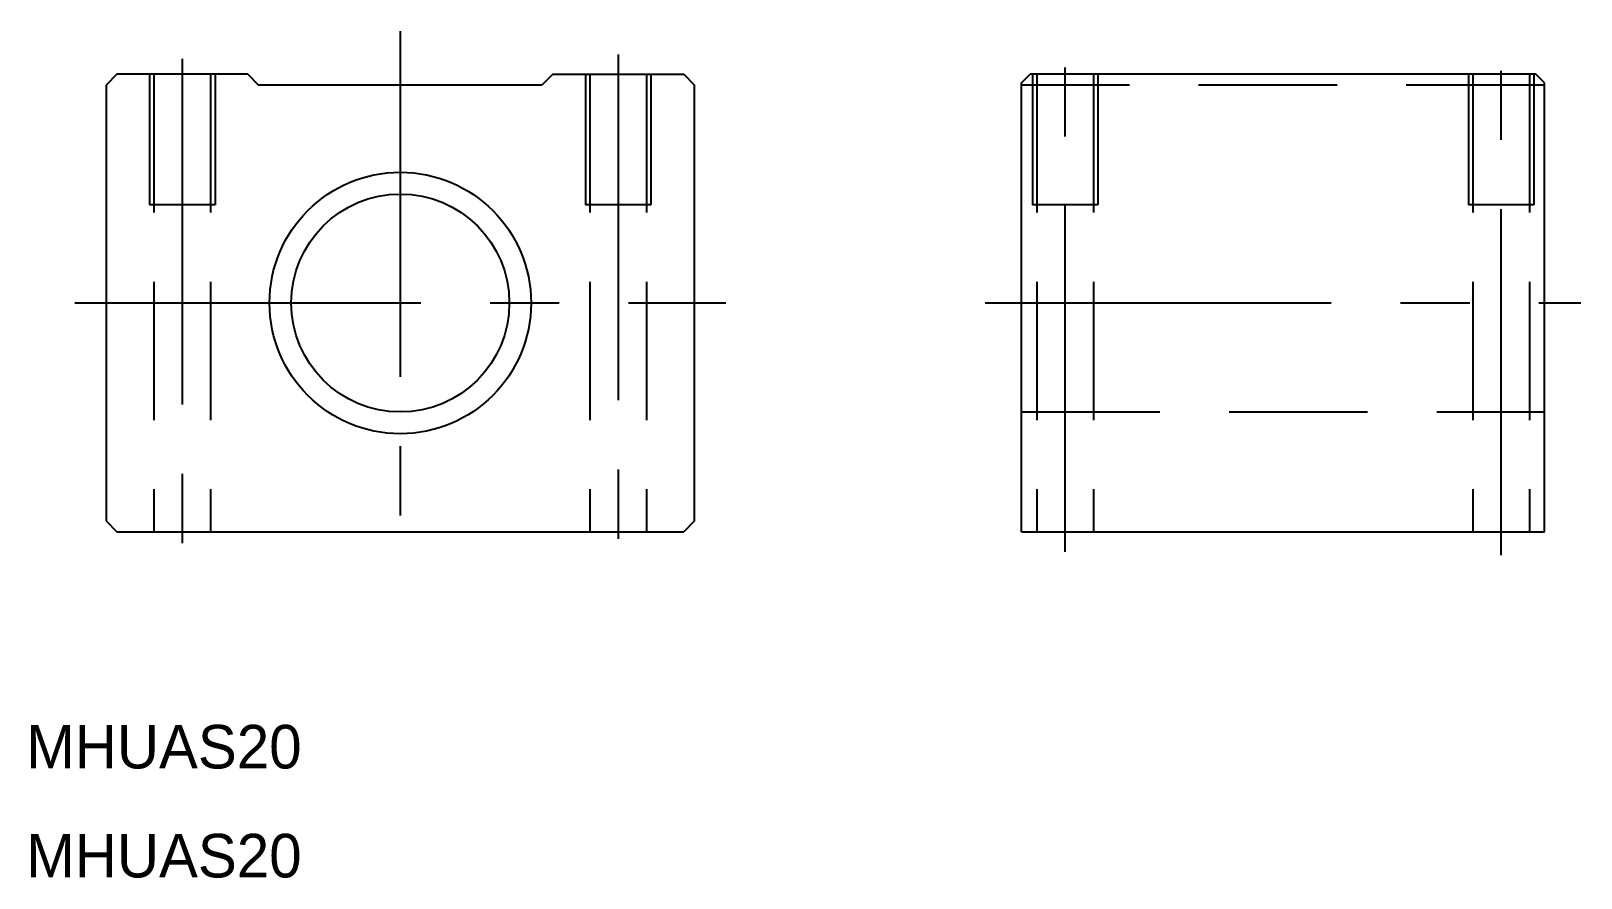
# Model space of a CAD drawing. Extents: x 23 to 165, y 130 to 208.
import ezdxf

# ---------------------------------------------------------------- set-up
doc = ezdxf.new("R2010")
doc.units = 0
doc.linetypes.add('CENTER', pattern=[50.8, 31.75, -6.35, 6.35, -6.35])
doc.linetypes.add('DASHED', pattern=[19.05, 12.7, -6.35])
doc.layers.get('0').update_dxf_attribs({"linetype": 'CONTINUOUS'})
doc.layers.add('CENTER', color=1, linetype='CENTER')

msp = doc.modelspace()

# ---------------------------------------------------------------- linework, layer by layer
for p, q in [((30.83, 204.14), (29.83, 203.14)), ((42.83, 204.14), (30.83, 204.14)), ((42.83, 204.14), (43.83, 203.14)), ((70.83, 204.14), (69.83, 203.14)), ((70.83, 204.14), (82.83, 204.14)), ((82.83, 204.14), (83.83, 203.14)), ((113.83, 203.34), (114.63, 204.14)), ((161.03, 204.14), (114.63, 204.14)), ((161.83, 203.34), (161.03, 204.14)), ((29.83, 203.14), (29.83, 163.14)), ((69.83, 203.14), (43.83, 203.14)), ((83.83, 163.14), (83.83, 203.14)), ((113.83, 162.14), (113.83, 203.34)), ((161.83, 162.14), (161.83, 203.34)), ((29.83, 163.14), (30.83, 162.14)), ((30.83, 162.14), (82.83, 162.14)), ((83.83, 163.14), (82.83, 162.14)), ((113.83, 162.14), (161.83, 162.14))]:
    msp.add_line(p, q)
at = {"color": 3, "linetype": 'DASHED'}
for p, q in [((33.83, 204.14), (33.83, 192.14)), ((34.23, 204.14), (34.23, 162.14)), ((39.43, 204.14), (39.43, 162.14)), ((39.83, 204.14), (39.83, 192.14)), ((73.83, 204.14), (73.83, 192.14)), ((74.23, 204.14), (74.23, 162.14)), ((79.43, 204.14), (79.43, 162.14)), ((79.83, 204.14), (79.83, 192.14)), ((114.83, 204.14), (114.83, 192.14)), ((115.23, 204.14), (115.23, 162.14)), ((120.43, 204.14), (120.43, 162.14)), ((120.83, 204.14), (120.83, 192.14)), ((154.83, 204.14), (154.83, 192.14)), ((155.23, 204.14), (155.23, 162.14)), ((160.43, 204.14), (160.43, 162.14)), ((160.83, 204.14), (160.83, 192.14)), ((161.83, 203.14), (113.83, 203.14)), ((39.83, 192.14), (33.83, 192.14)), ((79.83, 192.14), (73.83, 192.14)), ((120.83, 192.14), (114.83, 192.14)), ((160.83, 192.14), (154.83, 192.14)), ((113.83, 173.14), (161.83, 173.14))]:
    msp.add_line(p, q, dxfattribs=at)
for radius in [12, 10]:
    msp.add_circle((56.83, 183.14), radius)
at = {"layer": 'CENTER', "color": 1, "linetype": 'CENTER'}
for p, q in [((56.83, 208.1), (56.83, 158.17)), ((36.83, 205.56), (36.83, 160.31)), ((76.83, 205.96), (76.83, 160.31)), ((117.83, 160.31), (117.83, 205.73)), ((157.83, 160), (157.83, 205.73)), ((26.97, 183.14), (86.69, 183.14)), ((110.5, 183.14), (165.16, 183.14))]:
    msp.add_line(p, q, dxfattribs=at)

# ---------------------------------------------------------------- texts
for p in [(22.51, 140.42), (22.51, 130.42)]:
    msp.add_text('MHUAS20', height=4).set_placement(p)

doc.saveas('drawing.dxf')
